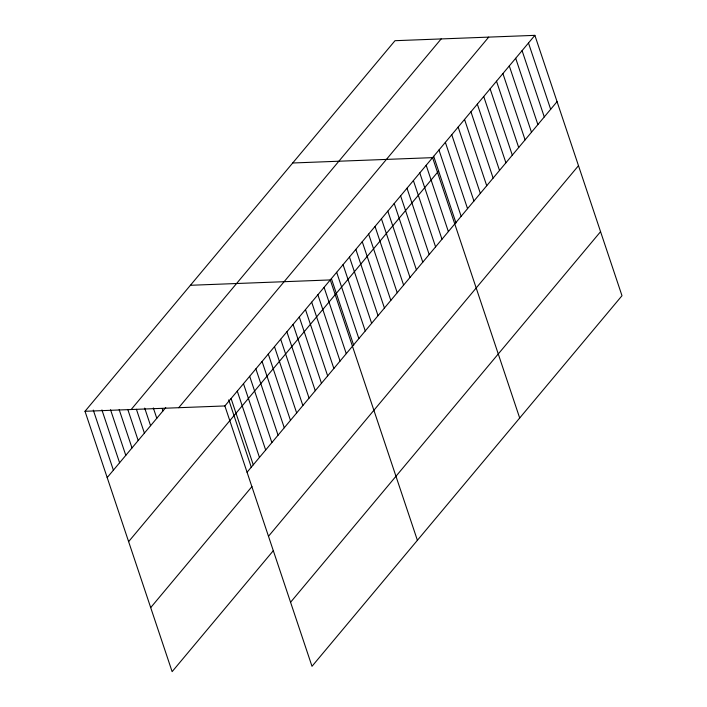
<?xml version="1.0" encoding="UTF-8"?>
<svg xmlns="http://www.w3.org/2000/svg" width="707" height="707" viewBox="0 0 707 707"><rect width="100%" height="100%" fill="white"/><g stroke="black" fill="none" stroke-linecap="round" stroke-linejoin="round"><path stroke-width="1.06" d="M273.388 550.594L172.128 671.65L85.008 411.288L395.001 40.697L534.872 35.35L621.992 295.712L311.999 666.303L224.879 405.942L534.872 35.35M131.166 409.521L441.159 38.929M107.19 477.587L165.747 407.586M178.721 407.7L488.714 37.117M128.621 541.633L438.614 171.041M247.061 472.241L557.063 101.649M150.697 607.613L251.966 486.549M268.492 536.286L578.485 165.694M290.568 602.267L600.561 231.675M292.707 162.99L432.578 157.643L519.689 418.005M190.404 285.283L330.275 279.937L417.395 540.307M85.008 411.288L224.879 405.942M528.483 42.994L550.665 109.293M522.084 50.639L544.275 116.938M515.695 58.283L537.877 124.582M509.296 65.928L531.487 132.227M502.907 73.563L525.089 139.871M496.517 81.208L518.699 147.516M490.119 88.852L512.301 155.16M483.729 96.497L505.912 162.804M477.331 104.141L499.513 170.44M470.942 111.786L493.124 178.084M464.543 119.43L486.725 185.729M458.154 127.074L480.336 193.373M451.755 134.71L473.946 201.018M445.366 142.354L467.548 208.662M438.967 149.999L461.158 216.307M433.674 156.265L456.006 223.023M426.18 165.288L448.371 231.587M419.79 172.932L441.972 239.231M413.392 180.577L435.583 246.876M407.002 188.221L429.184 254.52M400.613 195.866L422.795 262.164M394.214 203.501L416.396 269.809M387.825 211.146L410.007 277.453M381.427 218.79L403.609 285.098M375.037 226.434L397.219 292.742M368.639 234.079L390.821 300.378M362.249 241.723L384.431 308.022M355.851 249.368L378.042 315.667M349.461 257.012L371.643 323.311M343.063 264.657L365.254 330.956M336.673 272.292L358.856 338.6M331.371 278.558L353.712 345.316M324.08 287.351L346.262 353.65M317.876 294.766L340.067 361.065M311.681 302.172L333.863 368.48M305.477 309.586L327.659 375.885M299.282 317.001L321.464 383.3M293.078 324.407L315.26 390.715M286.883 331.822L309.065 398.121M280.679 339.236L302.861 405.535M274.475 346.642L296.666 412.95M268.28 354.057L290.462 420.365M262.076 361.471L284.267 427.77M255.881 368.877L278.063 435.185M249.677 376.292L271.868 442.6M243.482 383.707L265.664 450.005M237.278 391.112L259.46 457.42M231.083 398.527L253.265 464.835M228.741 399.862L251.409 467.61M162.301 408.814L162.99 410.882M153.322 407.93L156.795 418.297M144.696 408.098L150.591 425.702M136.416 409.291L144.396 433.117M127.79 409.45L138.192 440.532M119.165 409.609L131.997 447.938M110.539 409.768L125.793 455.352M101.914 409.927L119.589 462.767M93.289 410.087L113.394 470.173"/></g></svg>
